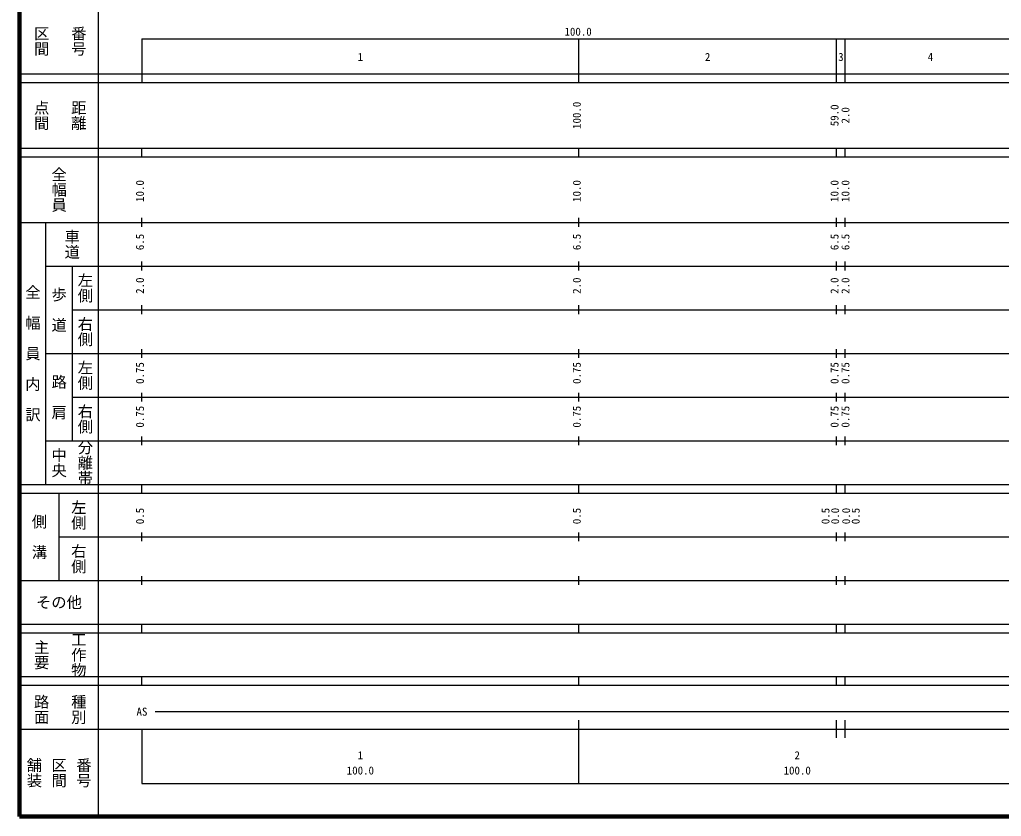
# Model space of a CAD drawing. Units: millimetres on the paper, enlarged 1000 times. Extents: x 40000 to 680000, y 20000 to 380000.
# Drawn here: x 40000 to 264735, y 20000 to 202409 of the extents above; entities that cross this region are included whole.
import ezdxf
from ezdxf.enums import TextEntityAlignment as Align

# ---------------------------------------------------------------- set-up
doc = ezdxf.new("R2010")
doc.units = ezdxf.units.MM
doc.header["$LTSCALE"] = 1000
doc.layers.add('M-TTL', color=2, linetype='Continuous', lineweight=140)
doc.layers.add('M-TTL-BAND', color=7, linetype='Continuous', lineweight=25)
doc.styles.add('@ＭＳ ゴシック', font='')
doc.styles.add('ＭＳ ゴシック', font='')
doc.styles.get('@ＭＳ ゴシック').set_extended_font_data('@MS Gothic')
doc.styles.get('ＭＳ ゴシック').set_extended_font_data('MS Gothic')

msp = doc.modelspace()

# ---------------------------------------------------------------- linework, layer by layer
at = {"layer": 'M-TTL'}
for p, q in [((40000, 380000), (40000, 20000)), ((40000, 20000), (680000, 20000))]:
    msp.add_line(p, q, dxfattribs=at)
at = {"layer": 'M-TTL-BAND'}
for p, q in [((58000, 370000), (58000, 20000)), ((68000, 198000), (579000, 198000)), ((68000, 198000), (68000, 188000)), ((168000, 188000), (168000, 198000)), ((227000, 188000), (227000, 198000)), ((229000, 188000), (229000, 198000)), ((40000, 190000), (579000, 190000)), ((40000, 188000), (579000, 188000)), ((40000, 173000), (579000, 173000)), ((40000, 171000), (579000, 171000)), ((68000, 171000), (68000, 173000)), ((168000, 171000), (168000, 173000)), ((227000, 171000), (227000, 173000)), ((229000, 171000), (229000, 173000)), ((40000, 156000), (579000, 156000)), ((46000, 96000), (46000, 156000)), ((68000, 155000), (68000, 157000)), ((168000, 155000), (168000, 157000)), ((227000, 155000), (227000, 157000)), ((229000, 155000), (229000, 157000)), ((68000, 145000), (68000, 147000)), ((168000, 145000), (168000, 147000)), ((227000, 145000), (227000, 147000)), ((229000, 145000), (229000, 147000)), ((46000, 146000), (579000, 146000)), ((52000, 146000), (52000, 106000)), ((52000, 136000), (579000, 136000)), ((68000, 135000), (68000, 137000)), ((168000, 135000), (168000, 137000)), ((227000, 135000), (227000, 137000)), ((229000, 135000), (229000, 137000)), ((46000, 126000), (579000, 126000)), ((68000, 125000), (68000, 127000)), ((168000, 125000), (168000, 127000)), ((227000, 125000), (227000, 127000)), ((229000, 125000), (229000, 127000)), ((68000, 115000), (68000, 117000)), ((168000, 115000), (168000, 117000)), ((227000, 115000), (227000, 117000)), ((229000, 115000), (229000, 117000)), ((52000, 116000), (579000, 116000)), ((46000, 106000), (579000, 106000)), ((68000, 105000), (68000, 107000)), ((168000, 105000), (168000, 107000)), ((227000, 105000), (227000, 107000)), ((229000, 105000), (229000, 107000)), ((40000, 96000), (579000, 96000)), ((68000, 94000), (68000, 96000)), ((168000, 94000), (168000, 96000)), ((227000, 94000), (227000, 96000)), ((229000, 94000), (229000, 96000)), ((40000, 94000), (579000, 94000)), ((49000, 94000), (49000, 74000)), ((49000, 84000), (579000, 84000)), ((68000, 83000), (68000, 85000)), ((168000, 83000), (168000, 85000)), ((227000, 83000), (227000, 85000)), ((229000, 83000), (229000, 85000)), ((68000, 73000), (68000, 75000)), ((168000, 73000), (168000, 75000)), ((227000, 73000), (227000, 75000)), ((229000, 73000), (229000, 75000)), ((40000, 74000), (579000, 74000)), ((40000, 64000), (579000, 64000)), ((68000, 62000), (68000, 64000)), ((168000, 62000), (168000, 64000)), ((227000, 62000), (227000, 64000)), ((229000, 62000), (229000, 64000)), ((40000, 62000), (579000, 62000)), ((40000, 52000), (579000, 52000)), ((68000, 50000), (68000, 52000)), ((168000, 50000), (168000, 52000)), ((227000, 50000), (227000, 52000)), ((229000, 50000), (229000, 52000)), ((40000, 50000), (579000, 50000)), ((71000, 44000), (569700, 44000)), ((168000, 27500), (168000, 42000)), ((227000, 38000), (227000, 42000)), ((229000, 38000), (229000, 42000)), ((40000, 40000), (579000, 40000)), ((68000, 40000), (68000, 27500)), ((68000, 27500), (579000, 27500))]:
    msp.add_line(p, q, dxfattribs=at)

# ---------------------------------------------------------------- texts
at = {"layer": 'M-TTL-BAND', "style": '@ＭＳ ゴシック'}
for s, p in [('区間', (45000, 197500)), ('番号', (53500, 197500)), ('点間', (45000, 180500)), ('距離', (53500, 180500)), ('全幅員', (49000, 163500)), ('車道', (52000, 151000)), ('左側', (55000, 141000)), ('全\u3000幅\u3000員\u3000内\u3000訳', (43000, 126000)), ('歩\u3000道', (49000, 136000)), ('右側', (55000, 131000)), ('左側', (55000, 121000)), ('路\u3000肩', (49000, 116000)), ('右側', (55000, 111000)), ('分離帯', (55000, 101000)), ('中央', (49000, 101000)), ('左側', (53500, 89000)), ('側\u3000溝', (44500, 84000)), ('右側', (53500, 79000)), ('工作物', (53500, 57000)), ('主要', (45000, 57000)), ('路面', (45000, 44500)), ('種別', (53500, 44500)), ('舗装', (43333, 30000)), ('区間', (49000, 30000)), ('番号', (54667, 30000))]:
    msp.add_text(s, height=2566, rotation=270, dxfattribs=at).set_placement(p, align=Align.MIDDLE_CENTER)
at = {"layer": 'M-TTL-BAND', "style": 'ＭＳ ゴシック'}
for s, p in [('100.0', (167844, 198195)), ('1', (118000, 192405)), ('2', (197500, 192405)), ('3', (228000, 192405)), ('4', (248500, 192405)), ('AS', (68000, 42500)), ('1', (118000, 32523)), ('2', (218000, 32523)), ('100.0', (118000, 29033)), ('100.0', (218000, 29033))]:
    msp.add_text(s, height=1833, dxfattribs=at).set_placement(p, align=Align.BOTTOM_CENTER)
for s, p in [('100.0', (169000, 180500)), ('59.0', (228000, 180500)), ('2.0', (230500, 180500)), ('10.0', (69000, 163174)), ('10.0', (169000, 163174)), ('10.0', (228000, 163174)), ('10.0', (230500, 163174)), ('6.5', (69000, 151500)), ('6.5', (169000, 151500)), ('6.5', (228000, 151500)), ('6.5', (230500, 151500)), ('2.0', (69000, 141500)), ('2.0', (169000, 141500)), ('2.0', (228000, 141500)), ('2.0', (230500, 141500)), ('0.75', (69000, 121500)), ('0.75', (169000, 121500)), ('0.75', (228000, 121500)), ('0.75', (230500, 121500)), ('0.75', (69000, 111500)), ('0.75', (169000, 111500)), ('0.75', (228000, 111500)), ('0.75', (230500, 111500)), ('0.5', (69000, 88764)), ('0.5', (169000, 88764)), ('0.5', (225936, 88764)), ('0.0', (228136, 88764)), ('0.0', (230657, 88764)), ('0.5', (232839, 88764))]:
    msp.add_text(s, height=1833, rotation=90, dxfattribs=at).set_placement(p, align=Align.BOTTOM_CENTER)
msp.add_text('その他', height=2566, dxfattribs=at).set_placement((49000, 69000), align=Align.MIDDLE_CENTER)

doc.saveas('drawing.dxf')
